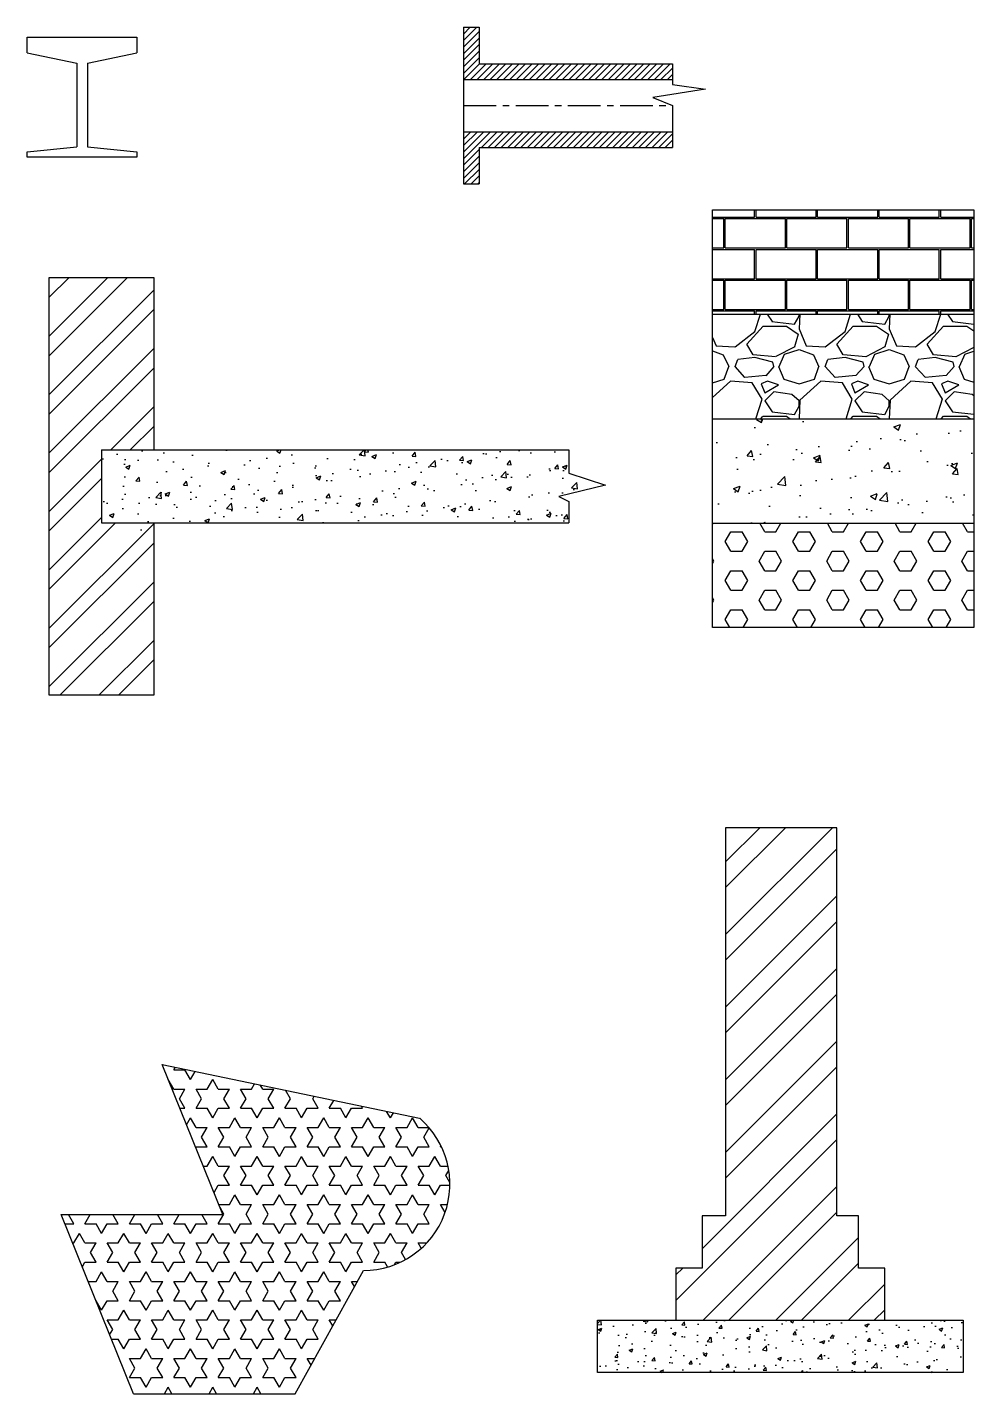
# Model space of a CAD drawing. Header units: millimetres. Extents: x 8 to 189, y 11 to 272.
import ezdxf

# ---------------------------------------------------------------- set-up
doc = ezdxf.new("R2010")
doc.units = ezdxf.units.MM
doc.linetypes.add('CENTER', pattern=[2, 1.25, -0.25, 0.25, -0.25])

msp = doc.modelspace()

# ---------------------------------------------------------------- hatches: boundary and pattern name
at = {"true_color": 0xffffff}
h = msp.add_hatch(dxfattribs=at)
h.set_pattern_fill('ANSI31', scale=0.28)
h.paths.add_polyline_path([(131.29, 252.36), (91.29, 252.36), (91.29, 242.36), (94.29, 242.36), (94.29, 249.36), (131.29, 249.36)])
h.paths.add_polyline_path([(131.29, 265.36), (94.29, 265.36), (94.29, 272.36), (91.29, 272.36), (91.29, 262.36), (131.29, 262.36)])
at = {"true_color": 0x000000}
h = msp.add_hatch(dxfattribs=at)
h.set_pattern_fill('AR-B816C', color=18, scale=0.029)
h.paths.add_polyline_path([(189, 237.4), (139, 237.4), (139, 217.4), (189, 217.4)])
at = {"true_color": 0xffffff}
h = msp.add_hatch(dxfattribs=at)
h.set_pattern_fill('AR-CONC', scale=0.68)
h.paths.add_polyline_path([(31.95, 224.43), (11.95, 224.43), (11.95, 144.43), (31.95, 144.43), (31.95, 177.43), (21.95, 177.43), (21.95, 191.43), (31.95, 191.43)])
h.paths.add_polyline_path([(118.51, 184.7), (111.48, 186.98), (111.48, 191.43), (21.95, 191.43), (21.95, 177.43), (31.95, 177.43), (111.48, 177.43), (111.48, 181.56), (109.57, 182.49)])
at = {"true_color": 0x000000}
h = msp.add_hatch(dxfattribs=at)
h.set_pattern_fill('ANSI32', color=18, scale=0.83)
h.paths.add_polyline_path([(31.95, 224.43), (11.95, 224.43), (11.95, 144.43), (31.95, 144.43), (31.95, 177.43), (21.95, 177.43), (21.95, 191.43), (31.95, 191.43)])
h = msp.add_hatch(dxfattribs=at)
h.set_pattern_fill('GRAVEL', color=18, scale=0.68)
h.paths.add_polyline_path([(189, 217.4), (139, 217.4), (139, 197.4), (189, 197.4)])
h = msp.add_hatch(dxfattribs=at)
h.set_pattern_fill('AR-CONC', color=18, scale=0.072)
h.paths.add_polyline_path([(189, 197.4), (139, 197.4), (139, 177.4), (189, 177.4)])
h = msp.add_hatch(dxfattribs=at)
h.set_pattern_fill('AR-CONC', color=18, scale=0.05)
h.paths.add_polyline_path([(118.51, 184.7), (111.48, 186.98), (111.48, 191.43), (21.95, 191.43), (21.95, 177.43), (111.48, 177.43), (111.48, 181.56), (109.57, 182.49)])
h = msp.add_hatch(dxfattribs=at)
h.set_pattern_fill('HEX', color=18, scale=0.68)
h.paths.add_polyline_path([(189, 177.4), (139, 177.4), (139, 157.4), (189, 157.4)])
h = msp.add_hatch()
h.set_pattern_fill('STEEL', color=256, scale=3.1)
h.set_pattern_definition([(45, (1.765, -59.945), (-6.9597, 6.9597), []), (45, (1.765, -55.023), (-6.9597, 6.9597), [])])
h.paths.add_polyline_path([(162.8, 119.07), (141.48, 119.07), (141.48, 44.73), (136.97, 44.73), (136.97, 34.73), (131.97, 34.73), (131.97, 24.73), (171.97, 24.73), (171.97, 34.73), (166.97, 34.73), (166.97, 44.73), (162.8, 44.73)])
h = msp.add_hatch()
h.set_pattern_fill('STARS', color=256, scale=0.67)
h.set_pattern_definition([(0, (1.7647, -59.9446), (0, 3.684505), [2.12725, -2.12725]), (60, (1.7647, -59.9446), (-3.190875, 1.84225), [2.12725, -2.12725]), (120, (2.8283, -58.1023), (-3.190875, -1.84225), [2.12725, -2.12725])])
h.paths.add_polyline_path([(72.14, 34.29, 0.696994), (82.88, 63.42), (33.57, 73.73), (45.19, 44.99), (14.19, 44.99), (28.05, 10.68), (59.05, 10.68)])
h = msp.add_hatch(dxfattribs=at)
h.set_pattern_fill('AR-CONC', color=18, scale=0.039)
h.set_pattern_definition([(50, (1.7647, -59.9446), (7.1052, -0.62162), [0.74295, -8.17245]), (355, (1.765, -59.9446), (-1.3745, 7.45122), [0.59436, -6.53798]), (100.4514, (2.357, -59.9964), (5.7307, 6.8296), [0.6314, -6.94552]), (46.184, (1.765, -57.963), (10.5721, -1.63965), [1.1144, -12.2587]), (96.6356, (2.646, -58.1), (9.25876, 9.6496), [0.9471, -10.4183]), (351.184, (1.765, -57.963), (9.25876, 9.6496), [0.89154, -9.80693]), (21, (2.755, -58.4587), (5.91296, -3.98834), [0.74295, -8.17245]), (326, (2.755, -58.459), (2.41028, 7.18333), [0.59436, -6.53796]), (71.4514, (3.248, -58.791), (8.32324, 3.19499), [0.6314, -6.9455]), (37.5, (1.7647, -59.9446), (0.120456, 3.297647), [0, -6.45871, 0, -6.63702, 0, -6.562725]), (7.5, (1.7647, -59.9446), (2.605967, 3.90704), [0, -3.78409, 0, -6.31012, 0, -2.501265]), (327.5, (-0.4444, -59.9446), (5.288033, -0.22342), [0, -2.4765, 0, -7.72668, 0, -10.25271]), (317.5, (-1.435, -59.9446), (5.77704, 0.99163), [0, -3.21945, 0, -5.13131, 0, -7.28091])])
h.paths.add_polyline_path([(116.97, 24.73), (116.97, 14.73), (186.97, 14.73), (186.97, 24.73)])

# ---------------------------------------------------------------- linework, layer by layer
for p, q in [((91.29, 272.36), (91.29, 242.36)), ((91.29, 272.36), (94.29, 272.36)), ((94.29, 272.36), (94.29, 265.36)), ((7.74, 270.5), (28.74, 270.5)), ((7.74, 267.5), (7.74, 270.5)), ((28.74, 270.5), (28.74, 267.5)), ((7.74, 267.5), (17.24, 265.5)), ((19.24, 265.5), (28.74, 267.5)), ((17.24, 265.5), (17.24, 249.5)), ((19.24, 265.5), (19.24, 249.5)), ((19.24, 265.5), (19.24, 249.5)), ((94.29, 265.36), (131.29, 265.36)), ((131.29, 265.36), (131.29, 261.44)), ((91.29, 262.36), (131.29, 262.36)), ((131.29, 257.36), (131.29, 249.36)), ((91.29, 252.36), (131.29, 252.36)), ((7.74, 248.5), (17.24, 249.5)), ((19.24, 249.5), (28.74, 248.5)), ((94.29, 249.36), (131.29, 249.36)), ((94.29, 249.36), (94.29, 242.36)), ((7.74, 247.5), (7.74, 248.5)), ((28.74, 247.5), (7.74, 247.5)), ((28.74, 248.5), (28.74, 247.5)), ((91.29, 242.36), (94.29, 242.36)), ((139, 237.4), (189, 237.4)), ((139, 157.4), (139, 237.4)), ((189, 237.4), (189, 157.4)), ((139, 217.4), (189, 217.4)), ((139, 197.4), (189, 197.4)), ((21.95, 191.43), (111.48, 191.43)), ((21.95, 191.43), (21.95, 177.43)), ((111.48, 191.43), (111.48, 186.98)), ((111.48, 181.56), (111.48, 177.43)), ((21.95, 177.43), (111.48, 177.43)), ((139, 177.4), (189, 177.4)), ((189, 157.4), (139, 157.4)), ((45.19, 44.99), (33.57, 73.73)), ((33.57, 73.73), (82.88, 63.42)), ((28.05, 10.68), (14.19, 44.99)), ((14.19, 44.99), (45.19, 44.99)), ((59.05, 10.68), (72.14, 34.29)), ((28.05, 10.68), (59.05, 10.68))]:
    msp.add_line(p, q)
at = {"linetype": 'CENTER', "ltscale": 5}
msp.add_line((91.29, 257.36), (131.29, 257.36), dxfattribs=at)
for points in [[(131.29, 261.44), (137.62, 260.54), (127.52, 258.9), (131.29, 257.36)], [(31.95, 177.43), (31.95, 144.43), (11.95, 144.43), (11.95, 224.43), (31.95, 224.43), (31.95, 191.43)], [(111.48, 186.98), (118.51, 184.7), (109.57, 182.49), (111.48, 181.56)], [(162.8, 44.73), (162.8, 119.07), (141.48, 119.07), (141.48, 44.73)], [(141.48, 44.73), (136.97, 44.73), (136.97, 34.73)], [(166.97, 34.73), (166.97, 44.73), (162.8, 44.73)], [(136.97, 34.73), (131.97, 34.73), (131.97, 24.73), (171.97, 24.73), (171.97, 34.73), (166.97, 34.73)]]:
    msp.add_lwpolyline(points)
msp.add_lwpolyline([(116.97, 24.73), (186.97, 24.73), (186.97, 14.73), (116.97, 14.73)], close=True)
msp.add_arc((72.14, 50.84), 16.55, 270, 49.5051)

doc.saveas('drawing.dxf')
